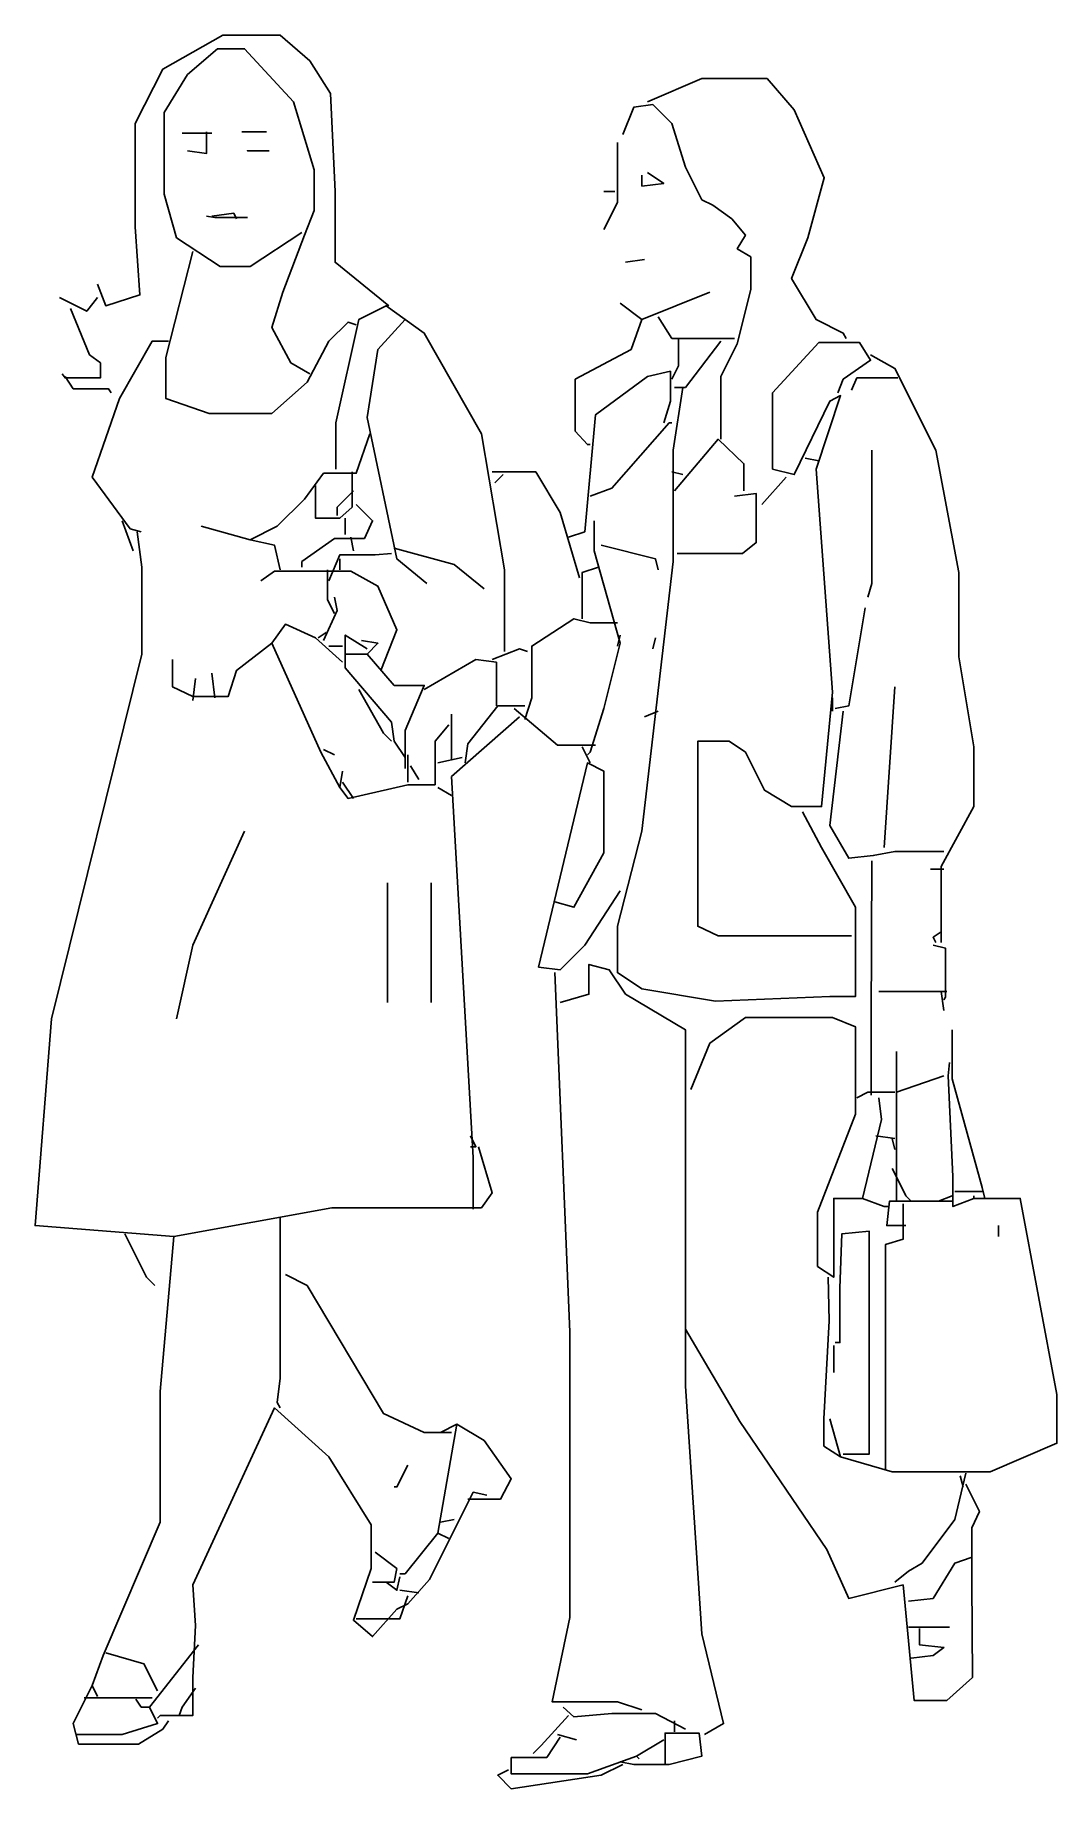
# Model space of a CAD drawing. Header units: millimetres. Extents: x 237.8 to 274.1, y 314.8 to 377.1.
import ezdxf

# ---------------------------------------------------------------- set-up
doc = ezdxf.new("R2010")
doc.units = ezdxf.units.MM
doc.layers.add('Standard', color=7, linetype='Continuous')

msp = doc.modelspace()

# ---------------------------------------------------------------- linework, layer by layer
at = {"layer": 'Standard', "linetype": 'Continuous'}
for points in [[(240.07, 368.259), (240.36, 367.486), (241.568, 367.872), (241.399, 370.289), (241.399, 373.962), (242.39, 375.896), (244.517, 377.104), (246.547, 377.104), (247.61, 376.186), (248.335, 375.026), (248.504, 371.546), (248.504, 369.032), (250.413, 367.486)], [(240.07, 368.259), (240.36, 367.486), (241.568, 367.872), (241.399, 370.289), (241.399, 373.962), (242.39, 375.896), (244.517, 377.104), (246.547, 377.104), (247.61, 376.186), (248.335, 375.026), (248.504, 371.546), (248.504, 369.032), (250.413, 367.486)], [(247.32, 370.096), (245.483, 368.887), (244.42, 368.887), (242.873, 369.902), (242.438, 371.449), (242.438, 374.349), (243.26, 375.702), (244.323, 376.621), (245.29, 376.621), (245.87, 375.992), (247.03, 374.736), (247.755, 372.319), (247.755, 370.869), (247.417, 369.999), (246.643, 367.969), (246.257, 366.712), (246.933, 365.456), (247.61, 365.069)], [(259.597, 374.736), (261.53, 375.557), (263.85, 375.557), (264.817, 374.446), (265.88, 372.029), (265.3, 369.902), (264.72, 368.452), (265.59, 367.002), (266.557, 366.519), (266.653, 366.326)], [(259.597, 374.736), (261.53, 375.557), (263.85, 375.557), (264.817, 374.446), (265.88, 372.029), (265.3, 369.902), (264.72, 368.452), (265.59, 367.002), (266.557, 366.519), (266.653, 366.326)], [(259.597, 374.736), (261.53, 375.557), (263.85, 375.557), (264.817, 374.446), (265.88, 372.029), (265.3, 369.902), (264.72, 368.452), (265.59, 367.002), (266.557, 366.519), (266.653, 366.326)], [(259.597, 374.736), (261.53, 375.557), (263.85, 375.557), (264.817, 374.446), (265.88, 372.029), (265.3, 369.902), (264.72, 368.452), (265.59, 367.002), (266.557, 366.519), (266.653, 366.326)], [(259.597, 374.736), (261.53, 375.557), (263.85, 375.557), (264.817, 374.446), (265.88, 372.029), (265.3, 369.902), (264.72, 368.452), (265.59, 367.002), (266.557, 366.519), (266.653, 366.326)], [(259.597, 374.736), (261.53, 375.557), (263.85, 375.557), (264.817, 374.446), (265.88, 372.029), (265.3, 369.902), (264.72, 368.452), (265.59, 367.002), (266.557, 366.519), (266.653, 366.326)], [(259.597, 374.736), (261.53, 375.557), (263.85, 375.557), (264.817, 374.446), (265.88, 372.029), (265.3, 369.902), (264.72, 368.452), (265.59, 367.002), (266.557, 366.519), (266.653, 366.326)], [(259.597, 374.736), (261.53, 375.557), (263.85, 375.557), (264.817, 374.446), (265.88, 372.029), (265.3, 369.902), (264.72, 368.452), (265.59, 367.002), (266.557, 366.519), (266.653, 366.326)], [(262.207, 362.749), (262.207, 364.972), (262.787, 366.132), (263.27, 368.066), (263.27, 369.226), (262.787, 369.516), (263.077, 369.999), (262.593, 370.579), (261.917, 371.062), (261.53, 371.256), (260.95, 372.416), (260.467, 373.962), (259.79, 374.639), (259.113, 374.542), (258.727, 373.576)], [(262.207, 362.749), (262.207, 364.972), (262.787, 366.132), (263.27, 368.066), (263.27, 369.226), (262.787, 369.516), (263.077, 369.999), (262.593, 370.579), (261.917, 371.062), (261.53, 371.256), (260.95, 372.416), (260.467, 373.962), (259.79, 374.639), (259.113, 374.542), (258.727, 373.576)], [(243.067, 373.624), (244.13, 373.624)], [(243.067, 373.624), (244.13, 373.624)], [(243.937, 373.672), (243.937, 372.899), (243.26, 372.996)], [(243.937, 373.672), (243.937, 372.899), (243.26, 372.996)], [(243.937, 373.672), (243.937, 372.899), (243.26, 372.996)], [(243.937, 373.672), (243.937, 372.899), (243.26, 372.996)], [(245.193, 373.672), (246.063, 373.672)], [(245.193, 373.672), (246.063, 373.672)], [(245.193, 373.672), (246.063, 373.672)], [(258.533, 373.286), (258.533, 371.159), (258.05, 370.192)], [(258.533, 373.286), (258.533, 371.159), (258.05, 370.192)], [(258.533, 373.286), (258.533, 371.159), (258.05, 370.192)], [(245.967, 372.996), (245.387, 372.996), (246.16, 372.996)], [(259.597, 372.222), (260.177, 371.836), (259.403, 371.739), (259.403, 372.126)], [(258.437, 371.546), (258.05, 371.546)], [(244.13, 370.676), (244.903, 370.772), (245, 370.579)], [(244.13, 370.676), (244.903, 370.772), (245, 370.579)], [(244.13, 370.676), (244.903, 370.772), (245, 370.579)], [(244.13, 370.676), (244.903, 370.772), (245, 370.579)], [(244.13, 370.676), (244.903, 370.772), (245, 370.579)], [(244.13, 370.676), (244.903, 370.772), (245, 370.579)], [(244.13, 370.676), (244.903, 370.772), (245, 370.579)], [(244.13, 370.676), (244.903, 370.772), (245, 370.579)], [(244.13, 370.676), (244.903, 370.772), (245, 370.579)], [(245.387, 370.627), (244.227, 370.627), (243.937, 370.676)], [(245.387, 370.627), (244.227, 370.627), (243.937, 370.676)], [(245.387, 370.627), (244.227, 370.627), (243.937, 370.676)], [(243.453, 369.419), (242.487, 365.649), (242.487, 364.199), (244.033, 363.667), (246.257, 363.667), (247.513, 364.779), (248.287, 366.229), (248.963, 366.906), (249.253, 366.809)], [(243.453, 369.419), (242.487, 365.649), (242.487, 364.199), (244.033, 363.667), (246.257, 363.667), (247.513, 364.779), (248.287, 366.229), (248.963, 366.906), (249.253, 366.809)], [(243.453, 369.419), (242.487, 365.649), (242.487, 364.199), (244.033, 363.667), (246.257, 363.667), (247.513, 364.779), (248.287, 366.229), (248.963, 366.906), (249.253, 366.809)], [(259.5, 369.129), (258.823, 369.032)], [(259.5, 369.129), (258.823, 369.032)], [(240.07, 367.776), (239.683, 367.292), (238.717, 367.776)], [(258.63, 367.582), (259.403, 367.002), (261.82, 367.969)], [(239.103, 367.389), (239.78, 365.746), (240.167, 365.456), (240.167, 364.924), (238.91, 364.924), (238.813, 365.069)], [(254.522, 355.209), (254.522, 358.109), (253.7, 362.942), (251.67, 366.519), (250.317, 367.486), (249.35, 367.002), (248.528, 363.329), (248.528, 361.685)], [(254.522, 355.209), (254.522, 358.109), (253.7, 362.942), (251.67, 366.519), (250.317, 367.486), (249.35, 367.002), (248.528, 363.329), (248.528, 361.685)], [(254.522, 355.209), (254.522, 358.109), (253.7, 362.942), (251.67, 366.519), (250.317, 367.486), (249.35, 367.002), (248.528, 363.329), (248.528, 361.685)], [(250.993, 367.002), (250.027, 365.939), (249.64, 363.522), (250.703, 358.496), (251.767, 357.626)], [(259.403, 367.002), (259.017, 365.939), (257.035, 364.876), (257.035, 363.039), (257.47, 362.556), (257.567, 362.556)], [(259.983, 367.099), (260.467, 366.326), (262.69, 366.326)], [(242.583, 366.229), (242.003, 366.229), (240.843, 364.199), (239.877, 361.396), (241.23, 359.559), (241.617, 359.462)], [(242.583, 366.229), (242.003, 366.229), (240.843, 364.199), (239.877, 361.396), (241.23, 359.559), (241.617, 359.462)], [(242.583, 366.229), (242.003, 366.229), (240.843, 364.199), (239.877, 361.396), (241.23, 359.559), (241.617, 359.462)], [(242.583, 366.229), (242.003, 366.229), (240.843, 364.199), (239.877, 361.396), (241.23, 359.559), (241.617, 359.462)], [(242.583, 366.229), (242.003, 366.229), (240.843, 364.199), (239.877, 361.396), (241.23, 359.559), (241.617, 359.462)], [(260.708, 366.326), (260.708, 365.359), (260.467, 364.876)], [(260.708, 366.326), (260.708, 365.359), (260.467, 364.876)], [(260.708, 366.326), (260.708, 365.359), (260.467, 364.876)], [(260.708, 366.326), (260.708, 365.359), (260.467, 364.876)], [(262.207, 366.229), (260.95, 364.586), (260.563, 364.586)], [(262.207, 366.229), (260.95, 364.586), (260.563, 364.586)], [(262.207, 366.229), (260.95, 364.586), (260.563, 364.586)], [(266.847, 345.107), (262.11, 345.107), (261.385, 345.445), (261.385, 352.019), (262.497, 352.019), (263.077, 351.632), (263.753, 350.279), (264.72, 349.699), (265.783, 349.699), (266.17, 353.759), (265.59, 361.685), (266.46, 364.296), (266.073, 364.102), (264.817, 361.492), (264.043, 361.685), (264.043, 364.392), (265.687, 366.181), (267.137, 366.181), (267.523, 365.552), (266.557, 364.876), (266.363, 364.392)], [(267.523, 365.746), (268.393, 365.262), (269.843, 362.362), (270.665, 358.012), (270.665, 355.016), (271.197, 351.826), (271.197, 349.699), (270.037, 347.572), (270.037, 344.866)], [(256.793, 359.269), (257.373, 359.462), (257.76, 363.619), (259.597, 364.972), (260.418, 365.165), (260.418, 364.102), (260.177, 363.329)], [(238.91, 364.972), (239.2, 364.537), (240.457, 364.537), (240.553, 364.392)], [(238.91, 364.972), (239.2, 364.537), (240.457, 364.537), (240.553, 364.392)], [(260.853, 364.586), (260.515, 362.362), (260.515, 358.399), (259.403, 348.829), (258.533, 345.445), (258.533, 343.802), (259.403, 343.222), (262.013, 342.787), (266.073, 342.956), (266.992, 342.956), (266.992, 346.122), (265.783, 348.249), (265.107, 349.506)], [(260.853, 364.586), (260.515, 362.362), (260.515, 358.399), (259.403, 348.829), (258.533, 345.445), (258.533, 343.802), (259.403, 343.222), (262.013, 342.787), (266.073, 342.956), (266.992, 342.956), (266.992, 346.122), (265.783, 348.249), (265.107, 349.506)], [(268.49, 364.924), (267.04, 364.924), (266.847, 364.489)], [(268.49, 364.924), (267.04, 364.924), (266.847, 364.489)], [(257.567, 360.719), (258.34, 361.009), (260.37, 363.329), (260.467, 363.329)], [(257.567, 360.719), (258.34, 361.009), (260.37, 363.329), (260.467, 363.329)], [(257.567, 360.719), (258.34, 361.009), (260.37, 363.329), (260.467, 363.329)], [(249.737, 362.942), (249.253, 361.54), (248.093, 361.54), (247.417, 360.622), (246.45, 359.656), (245.483, 359.172)], [(249.737, 362.942), (249.253, 361.54), (248.093, 361.54), (247.417, 360.622), (246.45, 359.656), (245.483, 359.172)], [(249.737, 362.942), (249.253, 361.54), (248.093, 361.54), (247.417, 360.622), (246.45, 359.656), (245.483, 359.172)], [(260.563, 360.912), (262.11, 362.749), (263.028, 361.879), (263.028, 360.912)], [(260.563, 360.912), (262.11, 362.749), (263.028, 361.879), (263.028, 360.912)], [(260.563, 360.912), (262.11, 362.749), (263.028, 361.879), (263.028, 360.912)], [(265.203, 362.072), (265.687, 361.976)], [(267.572, 362.362), (267.572, 357.626), (267.427, 357.142)], [(267.572, 362.362), (267.572, 357.626), (267.427, 357.142)], [(249.108, 361.589), (249.108, 360.332), (248.673, 359.945), (247.803, 359.945), (247.803, 361.106)], [(249.108, 361.589), (249.108, 360.332), (248.673, 359.945), (247.803, 359.945), (247.803, 361.106)], [(249.108, 361.589), (249.108, 360.332), (248.673, 359.945), (247.803, 359.945), (247.803, 361.106)], [(254.087, 361.589), (255.633, 361.589), (256.503, 360.139), (257.18, 357.819)], [(254.087, 361.589), (255.633, 361.589), (256.503, 360.139), (257.18, 357.819)], [(254.087, 361.589), (255.633, 361.589), (256.503, 360.139), (257.18, 357.819)], [(254.087, 361.589), (255.633, 361.589), (256.503, 360.139), (257.18, 357.819)], [(254.087, 361.589), (255.633, 361.589), (256.503, 360.139), (257.18, 357.819)], [(254.473, 361.492), (254.183, 361.202)], [(260.467, 361.589), (260.853, 361.492)], [(260.467, 361.589), (260.853, 361.492)], [(260.467, 361.589), (260.853, 361.492)], [(264.527, 361.396), (263.657, 360.429)], [(249.157, 360.912), (248.577, 360.332), (248.577, 360.042)], [(249.157, 360.912), (248.577, 360.332), (248.577, 360.042)], [(262.69, 360.719), (263.463, 360.816), (263.463, 359.076), (262.98, 358.689), (260.66, 358.689)], [(249.253, 360.429), (249.833, 359.849), (249.543, 359.221), (248.48, 359.221), (247.32, 358.399), (247.32, 358.206)], [(249.253, 360.429), (249.833, 359.849), (249.543, 359.221), (248.48, 359.221), (247.32, 358.399), (247.32, 358.206)], [(249.253, 360.429), (249.833, 359.849), (249.543, 359.221), (248.48, 359.221), (247.32, 358.399), (247.32, 358.206)], [(249.253, 360.429), (249.833, 359.849), (249.543, 359.221), (248.48, 359.221), (247.32, 358.399), (247.32, 358.206)], [(249.253, 360.429), (249.833, 359.849), (249.543, 359.221), (248.48, 359.221), (247.32, 358.399), (247.32, 358.206)], [(240.94, 359.849), (241.327, 358.786)], [(240.94, 359.849), (241.327, 358.786)], [(240.94, 359.849), (241.327, 358.786)], [(240.94, 359.849), (241.327, 358.786)], [(240.94, 359.849), (241.327, 358.786)], [(240.94, 359.849), (241.327, 358.786)], [(240.94, 359.849), (241.327, 358.786)], [(240.94, 359.849), (241.327, 358.786)], [(240.94, 359.849), (241.327, 358.786)], [(243.743, 359.656), (245.483, 359.172), (246.353, 358.979), (246.547, 358.109)], [(243.743, 359.656), (245.483, 359.172), (246.353, 358.979), (246.547, 358.109)], [(243.743, 359.656), (245.483, 359.172), (246.353, 358.979), (246.547, 358.109)], [(243.743, 359.656), (245.483, 359.172), (246.353, 358.979), (246.547, 358.109)], [(248.867, 359.945), (248.867, 359.366)], [(257.712, 359.849), (257.712, 358.786), (258.63, 355.499), (258.05, 353.179), (257.567, 351.632), (257.47, 351.536)], [(257.712, 359.849), (257.712, 358.786), (258.63, 355.499), (258.05, 353.179), (257.567, 351.632), (257.47, 351.536)], [(241.472, 359.462), (241.641, 358.206), (241.641, 355.112), (238.427, 342.159), (237.847, 334.812), (242.777, 334.425), (248.383, 335.441), (253.7, 335.441), (254.087, 335.972), (253.603, 337.616)], [(241.472, 359.462), (241.641, 358.206), (241.641, 355.112), (238.427, 342.159), (237.847, 334.812), (242.777, 334.425), (248.383, 335.441), (253.7, 335.441), (254.087, 335.972), (253.603, 337.616)], [(249.06, 359.269), (249.157, 358.786)], [(249.06, 359.269), (249.157, 358.786)], [(250.607, 358.882), (252.733, 358.302), (253.797, 357.432)], [(257.953, 358.979), (259.887, 358.496), (259.983, 358.109)], [(248.287, 357.722), (248.673, 358.641), (249.93, 358.641), (250.51, 358.689)], [(248.287, 357.722), (248.673, 358.641), (249.93, 358.641), (250.51, 358.689)], [(248.287, 357.722), (248.673, 358.641), (249.93, 358.641), (250.51, 358.689)], [(248.673, 358.496), (248.673, 358.109)], [(248.673, 358.496), (248.673, 358.109)], [(248.673, 358.496), (248.673, 358.109)], [(248.673, 358.496), (248.673, 358.109)], [(250.123, 354.532), (250.703, 355.982), (250.027, 357.529), (249.06, 358.06), (246.353, 358.06), (245.87, 357.722)], [(248.238, 358.109), (248.238, 357.046), (248.48, 356.562)], [(257.857, 358.206), (257.277, 358.012), (257.277, 356.369)], [(257.857, 358.206), (257.277, 358.012), (257.277, 356.369)], [(257.857, 358.206), (257.277, 358.012), (257.277, 356.369)], [(257.857, 358.206), (257.277, 358.012), (257.277, 356.369)], [(248.48, 357.142), (248.577, 356.659), (248.093, 355.596)], [(258.533, 356.224), (257.567, 356.224), (256.987, 356.369), (255.488, 355.402), (255.488, 353.566), (255.247, 352.792)], [(258.533, 356.224), (257.567, 356.224), (256.987, 356.369), (255.488, 355.402), (255.488, 353.566), (255.247, 352.792)], [(266.267, 353.179), (266.75, 353.276), (267.33, 356.756)], [(266.267, 353.179), (266.75, 353.276), (267.33, 356.756)], [(266.267, 353.179), (266.75, 353.276), (267.33, 356.756)], [(266.267, 353.179), (266.75, 353.276), (267.33, 356.756)], [(266.267, 353.179), (266.75, 353.276), (267.33, 356.756)], [(266.267, 353.179), (266.75, 353.276), (267.33, 356.756)], [(266.267, 353.179), (266.75, 353.276), (267.33, 356.756)], [(248.77, 354.822), (247.803, 355.692), (246.74, 356.175), (246.257, 355.499), (247.997, 351.632), (248.673, 350.376)], [(248.19, 355.886), (247.9, 355.692)], [(248.19, 355.886), (247.9, 355.692)], [(248.19, 355.886), (247.9, 355.692)], [(248.19, 355.886), (247.9, 355.692)], [(248.19, 355.886), (247.9, 355.692)], [(250.993, 351.439), (250.607, 352.019), (250.51, 352.695), (248.867, 354.629), (248.867, 355.789), (249.64, 355.306)], [(258.63, 355.789), (258.533, 355.402)], [(258.63, 355.789), (258.533, 355.402)], [(258.63, 355.789), (258.533, 355.402)], [(258.63, 355.789), (258.533, 355.402)], [(246.257, 355.499), (245, 354.532), (244.71, 353.614), (243.453, 353.614), (242.728, 353.952), (242.728, 354.919)], [(246.257, 355.499), (245, 354.532), (244.71, 353.614), (243.453, 353.614), (242.728, 353.952), (242.728, 354.919)], [(246.257, 355.499), (245, 354.532), (244.71, 353.614), (243.453, 353.614), (242.728, 353.952), (242.728, 354.919)], [(246.257, 355.499), (245, 354.532), (244.71, 353.614), (243.453, 353.614), (242.728, 353.952), (242.728, 354.919)], [(246.257, 355.499), (245, 354.532), (244.71, 353.614), (243.453, 353.614), (242.728, 353.952), (242.728, 354.919)], [(246.257, 355.499), (245, 354.532), (244.71, 353.614), (243.453, 353.614), (242.728, 353.952), (242.728, 354.919)], [(246.257, 355.499), (245, 354.532), (244.71, 353.614), (243.453, 353.614), (242.728, 353.952), (242.728, 354.919)], [(248.287, 355.402), (248.77, 355.402)], [(249.447, 355.596), (250.027, 355.499), (249.64, 355.112), (250.607, 354.001), (251.67, 354.001), (250.993, 352.406), (250.993, 351.052)], [(254.087, 354.919), (255.053, 355.306), (255.343, 355.209)], [(254.087, 354.919), (255.053, 355.306), (255.343, 355.209)], [(259.887, 355.692), (259.79, 355.306)], [(259.887, 355.692), (259.79, 355.306)], [(248.867, 355.112), (249.64, 355.112)], [(248.867, 355.112), (249.64, 355.112)], [(248.867, 355.112), (249.64, 355.112)], [(248.867, 355.112), (249.64, 355.112)], [(248.867, 355.112), (249.64, 355.112)], [(248.867, 355.112), (249.64, 355.112)], [(248.867, 355.112), (249.64, 355.112)], [(251.67, 353.856), (253.507, 354.919), (254.232, 354.822), (254.232, 353.276)], [(251.67, 353.856), (253.507, 354.919), (254.232, 354.822), (254.232, 353.276)], [(251.67, 353.856), (253.507, 354.919), (254.232, 354.822), (254.232, 353.276)], [(251.67, 353.856), (253.507, 354.919), (254.232, 354.822), (254.232, 353.276)], [(251.67, 353.856), (253.507, 354.919), (254.232, 354.822), (254.232, 353.276)], [(251.67, 353.856), (253.507, 354.919), (254.232, 354.822), (254.232, 353.276)], [(251.67, 353.856), (253.507, 354.919), (254.232, 354.822), (254.232, 353.276)], [(251.67, 353.856), (253.507, 354.919), (254.232, 354.822), (254.232, 353.276)], [(251.67, 353.856), (253.507, 354.919), (254.232, 354.822), (254.232, 353.276)], [(251.67, 353.856), (253.507, 354.919), (254.232, 354.822), (254.232, 353.276)], [(251.67, 353.856), (253.507, 354.919), (254.232, 354.822), (254.232, 353.276)], [(243.453, 353.469), (243.55, 354.242)], [(243.453, 353.469), (243.55, 354.242)], [(243.453, 353.469), (243.55, 354.242)], [(244.227, 353.566), (244.13, 354.435)], [(244.227, 353.566), (244.13, 354.435)], [(268.007, 348.249), (268.393, 353.952)], [(249.35, 353.856), (250.22, 352.309), (250.51, 352.019)], [(253.12, 351.246), (253.217, 351.922), (254.28, 353.276), (255.247, 353.276)], [(253.12, 351.246), (253.217, 351.922), (254.28, 353.276), (255.247, 353.276)], [(253.12, 351.246), (253.217, 351.922), (254.28, 353.276), (255.247, 353.276)], [(266.17, 353.566), (266.17, 353.082)], [(266.17, 353.566), (266.17, 353.082)], [(252.637, 352.986), (252.637, 351.342)], [(252.637, 352.986), (252.637, 351.342)], [(255.053, 352.889), (252.637, 350.762), (253.41, 337.229), (253.41, 335.392)], [(255.053, 352.889), (252.637, 350.762), (253.41, 337.229), (253.41, 335.392)], [(254.86, 353.179), (256.407, 351.874), (257.76, 351.874)], [(254.86, 353.179), (256.407, 351.874), (257.76, 351.874)], [(254.86, 353.179), (256.407, 351.874), (257.76, 351.874)], [(254.86, 353.179), (256.407, 351.874), (257.76, 351.874)], [(254.86, 353.179), (256.407, 351.874), (257.76, 351.874)], [(254.86, 353.179), (256.407, 351.874), (257.76, 351.874)], [(254.86, 353.179), (256.407, 351.874), (257.76, 351.874)], [(254.86, 353.179), (256.407, 351.874), (257.76, 351.874)], [(254.86, 353.179), (256.407, 351.874), (257.76, 351.874)], [(254.86, 353.179), (256.407, 351.874), (257.76, 351.874)], [(254.86, 353.179), (256.407, 351.874), (257.76, 351.874)], [(254.86, 353.179), (256.407, 351.874), (257.76, 351.874)], [(254.86, 353.179), (256.407, 351.874), (257.76, 351.874)], [(254.86, 353.179), (256.407, 351.874), (257.76, 351.874)], [(259.983, 353.082), (259.5, 352.889)], [(266.557, 353.082), (266.073, 349.022), (266.75, 347.862), (267.62, 347.959), (268.393, 348.104), (270.133, 348.104)], [(252.54, 352.599), (252.057, 352.019), (252.057, 350.472), (251.09, 350.472), (248.963, 349.989), (248.673, 350.376), (248.77, 350.956)], [(252.54, 352.599), (252.057, 352.019), (252.057, 350.472), (251.09, 350.472), (248.963, 349.989), (248.673, 350.376), (248.77, 350.956)], [(252.54, 352.599), (252.057, 352.019), (252.057, 350.472), (251.09, 350.472), (248.963, 349.989), (248.673, 350.376), (248.77, 350.956)], [(252.54, 352.599), (252.057, 352.019), (252.057, 350.472), (251.09, 350.472), (248.963, 349.989), (248.673, 350.376), (248.77, 350.956)], [(252.54, 352.599), (252.057, 352.019), (252.057, 350.472), (251.09, 350.472), (248.963, 349.989), (248.673, 350.376), (248.77, 350.956)], [(252.54, 352.599), (252.057, 352.019), (252.057, 350.472), (251.09, 350.472), (248.963, 349.989), (248.673, 350.376), (248.77, 350.956)], [(252.54, 352.599), (252.057, 352.019), (252.057, 350.472), (251.09, 350.472), (248.963, 349.989), (248.673, 350.376), (248.77, 350.956)], [(248.093, 351.729), (248.48, 351.536)], [(248.093, 351.729), (248.48, 351.536)], [(248.093, 351.729), (248.48, 351.536)], [(251.09, 351.536), (251.09, 350.569)], [(253.023, 351.439), (252.153, 351.246)], [(257.277, 351.826), (257.567, 351.246)], [(251.187, 351.149), (251.477, 350.665)], [(251.187, 351.149), (251.477, 350.665)], [(258.63, 346.702), (257.373, 344.769), (256.503, 343.899), (255.73, 343.996), (257.47, 351.246), (258.05, 350.956), (258.05, 348.056), (256.987, 346.122), (256.31, 346.316)], [(258.63, 346.702), (257.373, 344.769), (256.503, 343.899), (255.73, 343.996), (257.47, 351.246), (258.05, 350.956), (258.05, 348.056), (256.987, 346.122), (256.31, 346.316)], [(258.63, 346.702), (257.373, 344.769), (256.503, 343.899), (255.73, 343.996), (257.47, 351.246), (258.05, 350.956), (258.05, 348.056), (256.987, 346.122), (256.31, 346.316)], [(258.63, 346.702), (257.373, 344.769), (256.503, 343.899), (255.73, 343.996), (257.47, 351.246), (258.05, 350.956), (258.05, 348.056), (256.987, 346.122), (256.31, 346.316)], [(248.77, 350.569), (249.157, 349.989)], [(248.77, 350.569), (249.157, 349.989)], [(248.77, 350.569), (249.157, 349.989)], [(248.77, 350.569), (249.157, 349.989)], [(252.153, 350.376), (252.637, 350.086)], [(252.153, 350.376), (252.637, 350.086)], [(252.153, 350.376), (252.637, 350.086)], [(252.153, 350.376), (252.637, 350.086)], [(245.29, 348.829), (243.453, 344.769), (242.873, 342.159)], [(267.572, 347.766), (267.548, 342.062), (267.548, 339.452)], [(270.133, 347.476), (269.65, 347.476)], [(270.133, 347.476), (269.65, 347.476)], [(270.133, 347.476), (269.65, 347.476)], [(270.133, 347.476), (269.65, 347.476)], [(270.133, 347.476), (269.65, 347.476)], [(270.133, 347.476), (269.65, 347.476)], [(270.133, 347.476), (269.65, 347.476)], [(270.133, 347.476), (269.65, 347.476)], [(270.133, 347.476), (269.65, 347.476)], [(250.365, 346.992), (250.365, 342.739)], [(251.912, 346.992), (251.912, 342.739)], [(251.912, 346.992), (251.912, 342.739)], [(251.912, 346.992), (251.912, 342.739)], [(251.912, 346.992), (251.912, 342.739)], [(270.037, 345.252), (269.747, 345.059), (269.843, 344.866)], [(270.037, 345.252), (269.747, 345.059), (269.843, 344.866)], [(270.037, 345.252), (269.747, 345.059), (269.843, 344.866)], [(269.747, 344.769), (270.182, 344.672), (270.182, 342.932), (270.133, 342.836)], [(269.747, 344.769), (270.182, 344.672), (270.182, 342.932), (270.133, 342.836)], [(269.747, 344.769), (270.182, 344.672), (270.182, 342.932), (270.133, 342.836)], [(256.503, 342.739), (257.518, 343.029), (257.518, 344.092), (258.243, 343.899), (258.823, 343.029), (260.95, 341.772), (260.95, 329.109), (261.53, 320.312), (262.303, 317.122), (261.627, 316.736)], [(256.31, 343.802), (256.842, 331.042), (256.842, 320.892), (256.213, 317.896), (257.083, 317.896), (258.533, 317.896), (259.403, 317.606)], [(256.31, 343.802), (256.842, 331.042), (256.842, 320.892), (256.213, 317.896), (257.083, 317.896), (258.533, 317.896), (259.403, 317.606)], [(256.31, 343.802), (256.842, 331.042), (256.842, 320.892), (256.213, 317.896), (257.083, 317.896), (258.533, 317.896), (259.403, 317.606)], [(270.23, 343.126), (267.813, 343.126)], [(270.23, 343.126), (267.813, 343.126)], [(270.23, 343.126), (267.813, 343.126)], [(270.037, 343.126), (270.133, 342.449)], [(261.143, 339.646), (261.82, 341.289), (263.077, 342.207), (266.17, 342.207), (266.992, 341.869), (266.992, 338.776), (265.638, 335.296), (265.638, 333.362), (266.218, 332.976), (266.218, 335.779), (267.233, 335.779)], [(270.423, 341.772), (270.423, 340.032), (271.487, 336.165), (271.583, 335.779)], [(270.423, 341.772), (270.423, 340.032), (271.487, 336.165), (271.583, 335.779)], [(270.133, 340.129), (268.442, 339.549), (268.442, 340.999)], [(270.327, 340.612), (270.278, 340.129), (270.448, 336.552), (270.448, 335.489), (271.197, 335.779), (271.197, 335.876)], [(268.393, 339.549), (267.427, 339.549), (267.04, 339.356)], [(268.393, 339.549), (267.427, 339.549), (267.04, 339.356)], [(268.393, 339.549), (267.427, 339.549), (267.04, 339.356)], [(268.393, 339.549), (267.427, 339.549), (267.04, 339.356)], [(268.393, 339.549), (267.427, 339.549), (267.04, 339.356)], [(268.442, 339.549), (268.442, 335.682)], [(268.442, 339.549), (268.442, 335.682)], [(267.813, 339.356), (267.91, 338.582), (267.233, 335.779), (268.007, 335.489), (268.2, 335.489)], [(253.313, 338.002), (253.507, 337.616), (253.313, 337.616)], [(253.313, 338.002), (253.507, 337.616), (253.313, 337.616)], [(267.717, 338.002), (268.393, 337.906)], [(267.717, 338.002), (268.393, 337.906)], [(267.717, 338.002), (268.393, 337.906)], [(268.297, 337.906), (268.393, 337.519)], [(268.297, 336.842), (268.587, 336.262), (268.78, 335.876), (268.973, 335.682)], [(270.423, 335.876), (269.94, 335.682)], [(270.423, 335.876), (269.94, 335.682)], [(270.423, 335.876), (269.94, 335.682)], [(270.423, 335.876), (269.94, 335.682)], [(270.423, 335.876), (269.94, 335.682)], [(270.52, 336.021), (271.487, 336.021)], [(270.52, 336.021), (271.487, 336.021)], [(271.197, 335.779), (272.84, 335.779), (274.145, 328.819), (274.145, 327.079), (271.777, 326.064), (268.297, 326.064), (266.46, 326.596), (266.073, 327.949)], [(271.197, 335.779), (272.84, 335.779), (274.145, 328.819), (274.145, 327.079), (271.777, 326.064), (268.297, 326.064), (266.46, 326.596), (266.073, 327.949)], [(268.683, 335.586), (268.683, 334.329), (268.055, 334.136), (268.055, 326.112)], [(268.683, 335.586), (268.683, 334.329), (268.055, 334.136), (268.055, 326.112)], [(270.423, 335.682), (268.2, 335.682), (268.103, 334.812), (268.78, 334.812)], [(270.423, 335.682), (268.2, 335.682), (268.103, 334.812), (268.78, 334.812)], [(270.423, 335.682), (268.2, 335.682), (268.103, 334.812), (268.78, 334.812)], [(270.423, 335.682), (268.2, 335.682), (268.103, 334.812), (268.78, 334.812)], [(270.423, 335.682), (268.2, 335.682), (268.103, 334.812), (268.78, 334.812)], [(270.423, 335.682), (268.2, 335.682), (268.103, 334.812), (268.78, 334.812)], [(270.423, 335.682), (268.2, 335.682), (268.103, 334.812), (268.78, 334.812)], [(246.547, 335.102), (246.547, 331.912), (246.547, 329.399), (246.45, 328.529), (246.547, 328.336)], [(246.547, 335.102), (246.547, 331.912), (246.547, 329.399), (246.45, 328.529), (246.547, 328.336)], [(266.557, 326.692), (267.475, 326.692), (267.475, 334.619), (266.508, 334.522), (266.436, 332.589), (266.436, 330.656), (266.267, 330.656)], [(272.067, 334.812), (272.067, 334.425)], [(272.067, 334.812), (272.067, 334.425)], [(242.777, 334.425), (242.293, 328.915), (242.293, 324.276), (240.263, 319.539), (239.877, 318.476), (240.07, 318.089)], [(242.777, 334.425), (242.293, 328.915), (242.293, 324.276), (240.263, 319.539), (239.877, 318.476), (240.07, 318.089)], [(242.777, 334.425), (242.293, 328.915), (242.293, 324.276), (240.263, 319.539), (239.877, 318.476), (240.07, 318.089)], [(241.037, 334.522), (241.81, 332.976), (242.1, 332.685)], [(241.037, 334.522), (241.81, 332.976), (242.1, 332.685)], [(246.74, 333.072), (247.513, 332.685), (250.22, 328.142), (251.67, 327.466), (252.637, 327.466)], [(246.74, 333.072), (247.513, 332.685), (250.22, 328.142), (251.67, 327.466), (252.637, 327.466)], [(246.74, 333.072), (247.513, 332.685), (250.22, 328.142), (251.67, 327.466), (252.637, 327.466)], [(246.74, 333.072), (247.513, 332.685), (250.22, 328.142), (251.67, 327.466), (252.637, 327.466)], [(266.025, 332.976), (266.049, 331.429), (265.868, 327.949), (265.868, 326.982), (266.46, 326.596)], [(260.95, 331.139), (262.883, 327.852), (265.977, 323.309), (266.75, 321.569), (268.683, 322.052), (269.07, 317.944), (270.23, 317.944), (271.148, 318.766), (271.124, 322.149), (271.124, 324.082), (271.39, 324.662), (270.907, 325.629)], [(260.95, 331.139), (262.883, 327.852), (265.977, 323.309), (266.75, 321.569), (268.683, 322.052), (269.07, 317.944), (270.23, 317.944), (271.148, 318.766), (271.124, 322.149), (271.124, 324.082), (271.39, 324.662), (270.907, 325.629)], [(260.95, 331.139), (262.883, 327.852), (265.977, 323.309), (266.75, 321.569), (268.683, 322.052), (269.07, 317.944), (270.23, 317.944), (271.148, 318.766), (271.124, 322.149), (271.124, 324.082), (271.39, 324.662), (270.907, 325.629)], [(260.95, 331.139), (262.883, 327.852), (265.977, 323.309), (266.75, 321.569), (268.683, 322.052), (269.07, 317.944), (270.23, 317.944), (271.148, 318.766), (271.124, 322.149), (271.124, 324.082), (271.39, 324.662), (270.907, 325.629)], [(260.95, 331.139), (262.883, 327.852), (265.977, 323.309), (266.75, 321.569), (268.683, 322.052), (269.07, 317.944), (270.23, 317.944), (271.148, 318.766), (271.124, 322.149), (271.124, 324.082), (271.39, 324.662), (270.907, 325.629)], [(260.95, 331.139), (262.883, 327.852), (265.977, 323.309), (266.75, 321.569), (268.683, 322.052), (269.07, 317.944), (270.23, 317.944), (271.148, 318.766), (271.124, 322.149), (271.124, 324.082), (271.39, 324.662), (270.907, 325.629)], [(260.95, 331.139), (262.883, 327.852), (265.977, 323.309), (266.75, 321.569), (268.683, 322.052), (269.07, 317.944), (270.23, 317.944), (271.148, 318.766), (271.124, 322.149), (271.124, 324.082), (271.39, 324.662), (270.907, 325.629)], [(260.95, 331.139), (262.883, 327.852), (265.977, 323.309), (266.75, 321.569), (268.683, 322.052), (269.07, 317.944), (270.23, 317.944), (271.148, 318.766), (271.124, 322.149), (271.124, 324.082), (271.39, 324.662), (270.907, 325.629)], [(260.95, 331.139), (262.883, 327.852), (265.977, 323.309), (266.75, 321.569), (268.683, 322.052), (269.07, 317.944), (270.23, 317.944), (271.148, 318.766), (271.124, 322.149), (271.124, 324.082), (271.39, 324.662), (270.907, 325.629)], [(260.95, 331.139), (262.883, 327.852), (265.977, 323.309), (266.75, 321.569), (268.683, 322.052), (269.07, 317.944), (270.23, 317.944), (271.148, 318.766), (271.124, 322.149), (271.124, 324.082), (271.39, 324.662), (270.907, 325.629)], [(260.95, 331.139), (262.883, 327.852), (265.977, 323.309), (266.75, 321.569), (268.683, 322.052), (269.07, 317.944), (270.23, 317.944), (271.148, 318.766), (271.124, 322.149), (271.124, 324.082), (271.39, 324.662), (270.907, 325.629)], [(260.95, 331.139), (262.883, 327.852), (265.977, 323.309), (266.75, 321.569), (268.683, 322.052), (269.07, 317.944), (270.23, 317.944), (271.148, 318.766), (271.124, 322.149), (271.124, 324.082), (271.39, 324.662), (270.907, 325.629)], [(266.218, 330.559), (266.218, 329.592)], [(253.893, 325.242), (253.41, 325.339), (251.863, 322.246), (251.09, 321.376), (250.703, 321.182), (249.833, 320.216), (249.157, 320.796), (249.785, 322.632), (249.785, 324.179), (248.287, 326.596), (246.353, 328.336), (243.453, 322.052), (243.55, 320.602), (243.453, 318.766), (243.453, 317.412), (242.293, 317.412), (242.197, 317.316)], [(252.83, 327.756), (252.153, 323.889), (250.993, 322.439), (250.8, 322.439)], [(252.25, 327.466), (252.83, 327.756), (253.797, 327.175), (254.763, 325.822), (254.377, 325.097), (253.217, 325.097)], [(252.25, 327.466), (252.83, 327.756), (253.797, 327.175), (254.763, 325.822), (254.377, 325.097), (253.217, 325.097)], [(251.09, 326.306), (250.703, 325.532), (250.607, 325.532)], [(251.09, 326.306), (250.703, 325.532), (250.607, 325.532)], [(251.09, 326.306), (250.703, 325.532), (250.607, 325.532)], [(251.09, 326.306), (250.703, 325.532), (250.607, 325.532)], [(251.09, 326.306), (250.703, 325.532), (250.607, 325.532)], [(251.09, 326.306), (250.703, 325.532), (250.607, 325.532)], [(270.907, 326.016), (270.52, 324.372), (269.36, 322.826), (268.877, 322.536), (268.393, 322.149)], [(270.907, 326.016), (270.52, 324.372), (269.36, 322.826), (268.877, 322.536), (268.393, 322.149)], [(270.713, 325.919), (270.81, 325.532)], [(252.733, 324.372), (252.25, 324.276)], [(252.153, 323.889), (252.54, 323.695)], [(249.93, 323.212), (250.703, 322.632), (250.607, 322.149), (249.833, 322.149)], [(249.93, 323.212), (250.703, 322.632), (250.607, 322.149), (249.833, 322.149)], [(249.93, 323.212), (250.703, 322.632), (250.607, 322.149), (249.833, 322.149)], [(249.93, 323.212), (250.703, 322.632), (250.607, 322.149), (249.833, 322.149)], [(249.93, 323.212), (250.703, 322.632), (250.607, 322.149), (249.833, 322.149)], [(271.1, 323.019), (270.52, 322.826), (269.747, 321.569), (268.877, 321.472)], [(250.8, 322.342), (250.703, 321.859), (250.317, 322.149)], [(250.8, 322.342), (250.703, 321.859), (250.317, 322.149)], [(250.8, 322.342), (250.703, 321.859), (250.317, 322.149)], [(250.8, 322.342), (250.703, 321.859), (250.317, 322.149)], [(250.8, 322.342), (250.703, 321.859), (250.317, 322.149)], [(250.8, 322.342), (250.703, 321.859), (250.317, 322.149)], [(250.8, 322.342), (250.703, 321.859), (250.317, 322.149)], [(251.09, 321.665), (250.8, 320.844), (249.253, 320.844)], [(251.09, 321.665), (250.8, 320.844), (249.253, 320.844)], [(250.8, 321.859), (251.477, 321.762)], [(250.8, 321.859), (251.477, 321.762)], [(268.877, 320.554), (270.327, 320.554)], [(269.263, 320.506), (269.263, 319.925), (270.133, 319.829), (269.747, 319.539), (268.973, 319.442)], [(269.263, 320.506), (269.263, 319.925), (270.133, 319.829), (269.747, 319.539), (268.973, 319.442)], [(269.263, 320.506), (269.263, 319.925), (270.133, 319.829), (269.747, 319.539), (268.973, 319.442)], [(243.647, 319.925), (241.907, 317.702), (242.197, 317.122), (240.94, 316.736), (239.297, 316.736)], [(243.647, 319.925), (241.907, 317.702), (242.197, 317.122), (240.94, 316.736), (239.297, 316.736)], [(243.647, 319.925), (241.907, 317.702), (242.197, 317.122), (240.94, 316.736), (239.297, 316.736)], [(243.647, 319.925), (241.907, 317.702), (242.197, 317.122), (240.94, 316.736), (239.297, 316.736)], [(243.647, 319.925), (241.907, 317.702), (242.197, 317.122), (240.94, 316.736), (239.297, 316.736)], [(243.647, 319.925), (241.907, 317.702), (242.197, 317.122), (240.94, 316.736), (239.297, 316.736)], [(240.36, 319.636), (241.713, 319.249), (242.197, 318.282)], [(240.36, 319.636), (241.713, 319.249), (242.197, 318.282)], [(239.877, 318.476), (239.2, 317.122), (239.393, 316.397), (241.52, 316.397), (242.39, 316.929), (242.583, 317.219)], [(243.55, 318.379), (243.067, 317.702), (242.97, 317.412)], [(239.587, 318.04), (242.003, 318.04)], [(239.587, 318.04), (242.003, 318.04)], [(239.587, 318.04), (242.003, 318.04)], [(239.587, 318.04), (242.003, 318.04)], [(239.587, 318.04), (242.003, 318.04)], [(239.587, 318.04), (242.003, 318.04)], [(239.587, 318.04), (242.003, 318.04)], [(239.587, 318.04), (242.003, 318.04)], [(241.423, 317.992), (241.617, 317.702), (241.907, 317.702)], [(256.793, 317.412), (255.827, 316.349), (255.537, 316.059)], [(256.793, 317.412), (255.827, 316.349), (255.537, 316.059)], [(256.6, 317.702), (256.987, 317.364), (258.34, 317.485), (259.887, 317.485), (260.95, 316.929)], [(256.6, 317.702), (256.987, 317.364), (258.34, 317.485), (259.887, 317.485), (260.95, 316.929)], [(260.563, 317.219), (260.563, 316.832)], [(260.563, 317.219), (260.563, 316.832)], [(256.503, 316.639), (256.02, 315.914), (254.763, 315.914), (254.763, 315.334), (257.47, 315.334), (259.21, 315.962), (259.307, 315.866)], [(256.503, 316.639), (256.02, 315.914), (254.763, 315.914), (254.763, 315.334), (257.47, 315.334), (259.21, 315.962), (259.307, 315.866)], [(256.407, 316.736), (257.083, 316.542)], [(256.407, 316.736), (257.083, 316.542)], [(260.225, 315.672), (260.225, 316.784), (261.433, 316.784), (261.53, 315.962), (260.37, 315.672), (259.113, 315.672), (258.63, 315.769)], [(260.225, 315.672), (260.225, 316.784), (261.433, 316.784), (261.53, 315.962), (260.37, 315.672), (259.113, 315.672), (258.63, 315.769)], [(260.177, 316.542), (259.21, 315.962)], [(258.727, 315.672), (257.953, 315.286), (254.763, 314.802), (254.28, 315.286), (254.667, 315.479)], [(258.727, 315.672), (257.953, 315.286), (254.763, 314.802), (254.28, 315.286), (254.667, 315.479)]]:
    msp.add_lwpolyline(points, dxfattribs=at)

doc.saveas('drawing.dxf')
